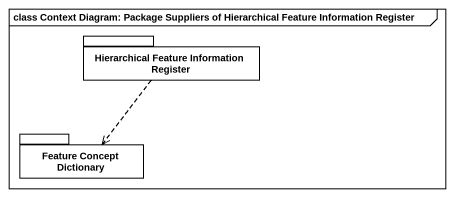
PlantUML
@startuml
mainframe class Context Diagram: Package Suppliers of Hierarchical Feature Information Register
package "Hierarchical Feature Information Register" as Hierarchical_Feature {
}
package "Feature Concept Dictionary" as Feature_Concept_Dictionary {
}
Hierarchical_Feature ..> Feature_Concept_Dictionary
@enduml
